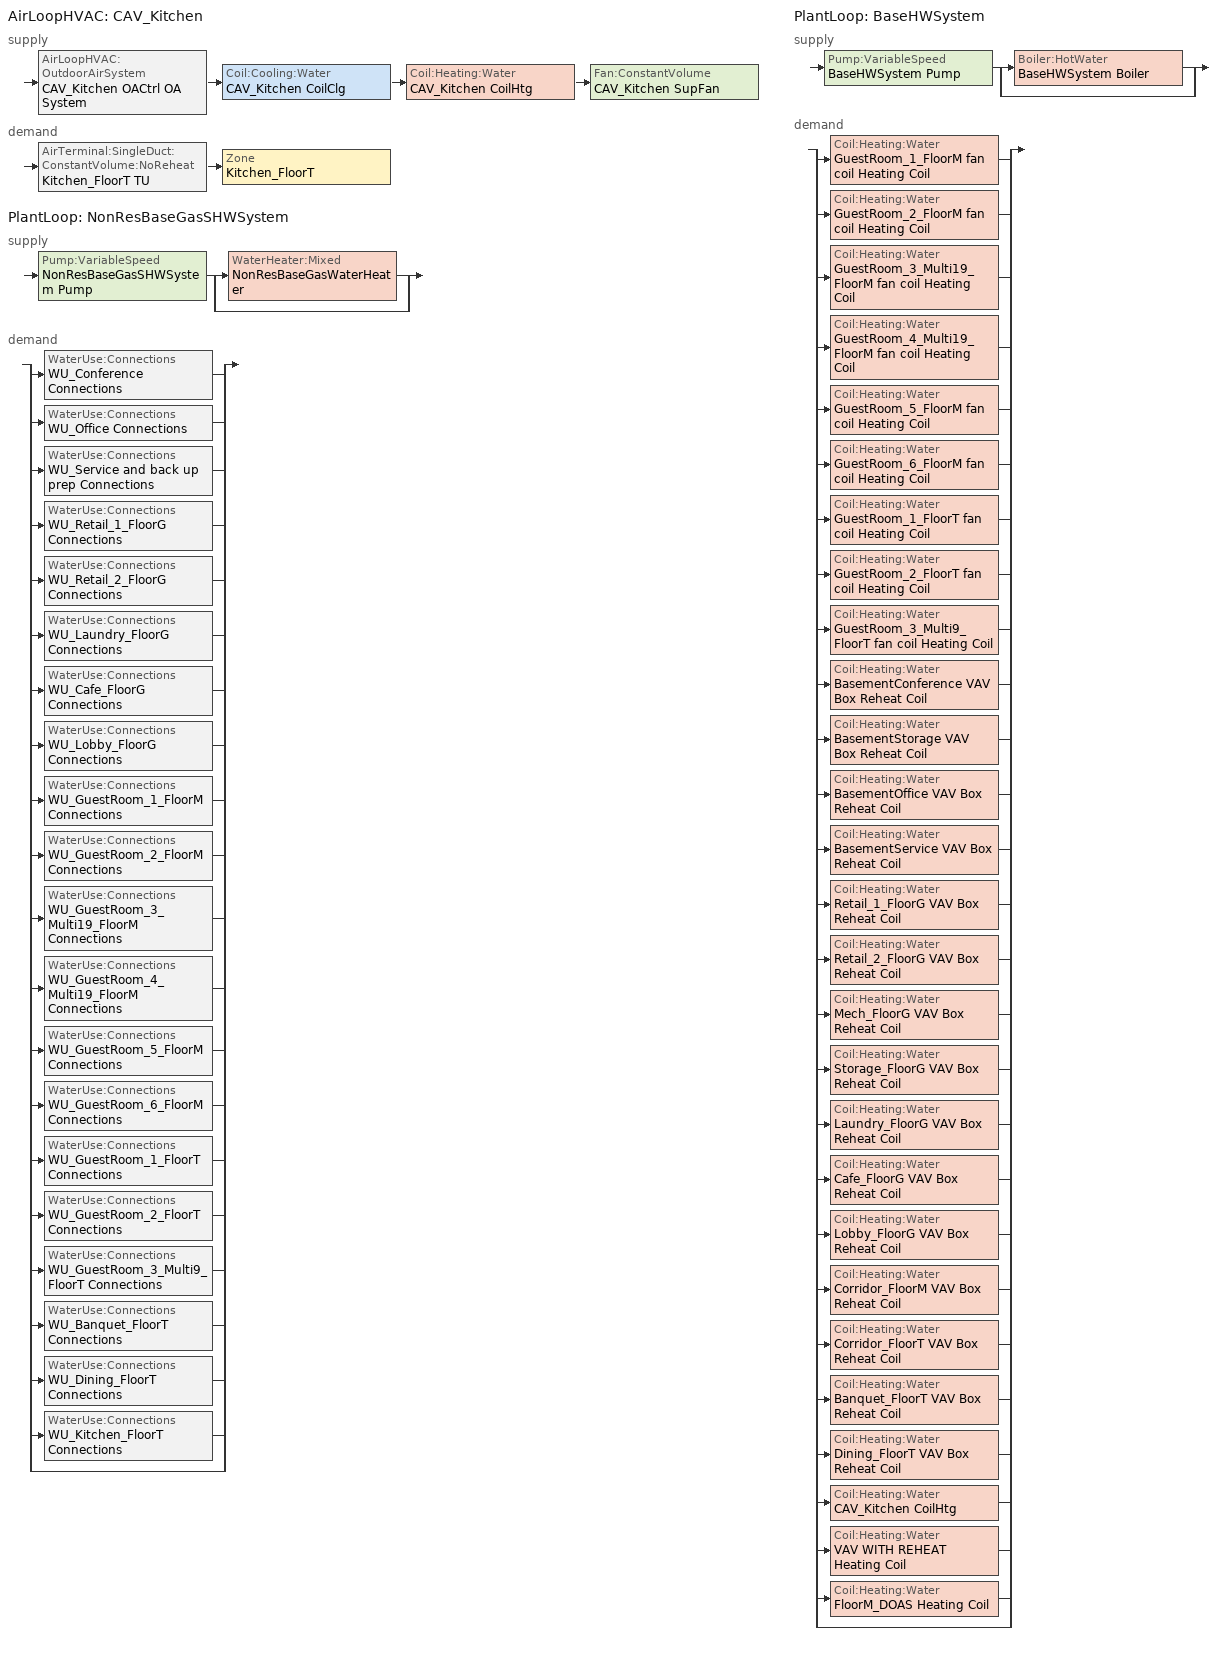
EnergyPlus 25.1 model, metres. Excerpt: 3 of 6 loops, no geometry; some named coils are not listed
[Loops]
AirLoopHVAC 'CAV_Kitchen'
 supply: AirLoopHVAC:OutdoorAirSystem 'CAV_Kitchen OACtrl OA System' > Coil:Cooling:Water 'CAV_Kitchen CoilClg' > Coil:Heating:Water 'CAV_Kitchen CoilHtg' > Fan:ConstantVolume 'CAV_Kitchen SupFan'
 demand: AirTerminal:SingleDuct:ConstantVolume:NoReheat 'Kitchen_FloorT TU' > Zone 'Kitchen_FloorT'
PlantLoop 'NonResBaseGasSHWSystem'
 supply: Pump:VariableSpeed 'NonResBaseGasSHWSystem Pump' > split
  | WaterHeater:Mixed 'NonResBaseGasWaterHeater'
  | bypass
 demand: split
  | WaterUse:Connections 'WU_Conference Connections'
  | WaterUse:Connections 'WU_Office Connections'
  | WaterUse:Connections 'WU_Service and back up prep Connections'
  | WaterUse:Connections 'WU_Retail_1_FloorG Connections'
  | WaterUse:Connections 'WU_Retail_2_FloorG Connections'
  | WaterUse:Connections 'WU_Laundry_FloorG Connections'
  | WaterUse:Connections 'WU_Cafe_FloorG Connections'
  | WaterUse:Connections 'WU_Lobby_FloorG Connections'
  | WaterUse:Connections 'WU_GuestRoom_1_FloorM Connections'
  | WaterUse:Connections 'WU_GuestRoom_2_FloorM Connections'
  | WaterUse:Connections 'WU_GuestRoom_3_Multi19_FloorM Connections'
  | WaterUse:Connections 'WU_GuestRoom_4_Multi19_FloorM Connections'
  | WaterUse:Connections 'WU_GuestRoom_5_FloorM Connections'
  | WaterUse:Connections 'WU_GuestRoom_6_FloorM Connections'
  | WaterUse:Connections 'WU_GuestRoom_1_FloorT Connections'
  | WaterUse:Connections 'WU_GuestRoom_2_FloorT Connections'
  | WaterUse:Connections 'WU_GuestRoom_3_Multi9_FloorT Connections'
  | WaterUse:Connections 'WU_Banquet_FloorT Connections'
  | WaterUse:Connections 'WU_Dining_FloorT Connections'
  | WaterUse:Connections 'WU_Kitchen_FloorT Connections'
  | bypass
PlantLoop 'BaseHWSystem'
 supply: Pump:VariableSpeed 'BaseHWSystem Pump' > split
  | Boiler:HotWater 'BaseHWSystem Boiler'
  | bypass
 demand: split
  | Coil:Heating:Water 'GuestRoom_1_FloorM fan coil Heating Coil'
  | Coil:Heating:Water 'GuestRoom_2_FloorM fan coil Heating Coil'
  | Coil:Heating:Water 'GuestRoom_3_Multi19_FloorM fan coil Heating Coil'
  | Coil:Heating:Water 'GuestRoom_4_Multi19_FloorM fan coil Heating Coil'
  | Coil:Heating:Water 'GuestRoom_5_FloorM fan coil Heating Coil'
  | Coil:Heating:Water 'GuestRoom_6_FloorM fan coil Heating Coil'
  | Coil:Heating:Water 'GuestRoom_1_FloorT fan coil Heating Coil'
  | Coil:Heating:Water 'GuestRoom_2_FloorT fan coil Heating Coil'
  | Coil:Heating:Water 'GuestRoom_3_Multi9_FloorT fan coil Heating Coil'
  | Coil:Heating:Water 'BasementConference VAV Box Reheat Coil'
  | Coil:Heating:Water 'BasementStorage VAV Box Reheat Coil'
  | Coil:Heating:Water 'BasementOffice VAV Box Reheat Coil'
  | Coil:Heating:Water 'BasementService VAV Box Reheat Coil'
  | Coil:Heating:Water 'Retail_1_FloorG VAV Box Reheat Coil'
  | Coil:Heating:Water 'Retail_2_FloorG VAV Box Reheat Coil'
  | Coil:Heating:Water 'Mech_FloorG VAV Box Reheat Coil'
  | Coil:Heating:Water 'Storage_FloorG VAV Box Reheat Coil'
  | Coil:Heating:Water 'Laundry_FloorG VAV Box Reheat Coil'
  | Coil:Heating:Water 'Cafe_FloorG VAV Box Reheat Coil'
  | Coil:Heating:Water 'Lobby_FloorG VAV Box Reheat Coil'
  | Coil:Heating:Water 'Corridor_FloorM VAV Box Reheat Coil'
  | Coil:Heating:Water 'Corridor_FloorT VAV Box Reheat Coil'
  | Coil:Heating:Water 'Banquet_FloorT VAV Box Reheat Coil'
  | Coil:Heating:Water 'Dining_FloorT VAV Box Reheat Coil'
  | Coil:Heating:Water 'CAV_Kitchen CoilHtg'
  | Coil:Heating:Water 'VAV WITH REHEAT Heating Coil'
  | Coil:Heating:Water 'FloorM_DOAS Heating Coil'
  | bypass
[SizingPeriod:DesignDay] Day of Month=21; Dry-Bulb Temperature Range Modifier Type=DefaultMultipliers; Humidity Condition Type=WetBulb; Barometric Pressure {Pa}=101284; Wind Speed {m/s}=2; Rain Indicator=No; Snow Indicator=No; Daylight Saving Time Indicator=No
Name | Month | Day Type | Maximum Dry-Bulb Temperature {C} | Daily Dry-Bulb Temperature Range {deltaC} | Wetbulb or DewPoint at Maximum Dry-Bulb {C} | Wind Direction {deg} | Solar Model Indicator | ASHRAE Clear Sky Optical Depth for Beam Irradiance (taub) | ASHRAE Clear Sky Optical Depth for Diffuse Irradiance (taud) | Sky Clearness
SAN DIEGO INTL  October .4% Condns DB=>MCWB | 10 | SummerDesignDay | 31.6 | 6.4 | 16.8 | 300 | ASHRAETau | 0.372 | 2.432
SAN DIEGO INTL  September .4% Condns DB=>MCWB | 9 | SummerDesignDay | 31.6 | 5.3 | 20.6 | 300 | ASHRAETau | 0.365 | 2.479
SAN DIEGO INTL Ann Htg 99.6% Condns DB | 12 | WinterDesignDay | 7.4 | 0 | 7.4 | 340 | ASHRAEClearSky |  |  | 0
[DesignSpecification:OutdoorAir]
DSOA_Kitchen_FloorT: Outdoor Air Method=Maximum; Outdoor Air Flow per Person {m3/s-person}=0.00707921; Outdoor Air Flow per Zone Floor Area {m3/s-m2}=0.000762; Outdoor Air Flow per Zone {m3/s}=1.18931; Outdoor Air Flow Air Changes per Hour {1/hr}=0; Outdoor Air Schedule=HotelLargeKitchenHVACAvail
[Sizing:Plant] Loop Type=Heating; Sizing Option=NonCoincident; Zone Timesteps in Averaging Window=1
Name | Design Loop Exit Temperature {C} | Loop Design Temperature Difference {deltaC} | Coincident Sizing Factor Mode
NonResBaseGasSHWSystem | 57.2222 | 44.4444
BaseHWSystem | 71.1111 | 22.2222 | None
[ZoneControl:Thermostat]
ZC_Kitchen_FloorT: Zone or ZoneList=Kitchen_FloorT; Control Type Schedule=Kitchen_FloorT Zn Thermostat Schedule; Control 1=TSDSP_Kitchen_FloorT; Temperature Difference Between Cutout And Setpoint {deltaC}=0
[ThermostatSetpoint:DualSetpoint]
TSDSP_Kitchen_FloorT: Heating Setpoint Temperature Schedule=HotelLargeKitchenHtgSetpt; Cooling Setpoint Temperature Schedule=HotelLargeKitchenClgSetpt
[Pump:VariableSpeed] Fraction of Motor Inefficiencies to Fluid Stream=0; Coefficient 1 of the Part Load Performance Curve=0
Name | Design Maximum Flow Rate {m3/s} | Design Pump Head {Pa} | Design Power Consumption {W} | Motor Efficiency | Coefficient 2 of the Part Load Performance Curve | Coefficient 3 of the Part Load Performance Curve | Coefficient 4 of the Part Load Performance Curve | Design Minimum Flow Rate {m3/s} | Pump Control Type | Design Power Sizing Method | Design Electric Power per Unit Flow Rate {W/(m3/s)} | Design Shaft Power per Unit Flow Rate per Unit Head {W/((m3/s)-Pa)} | Design Minimum Flow Rate Fraction
NonResBaseGasSHWSystem Pump | Autosize | 179352 | Autosize | 0.9 | 1 | 0 | 0 | 0 | Continuous | PowerPerFlowPerPressure | 348701.1 | 1.28205 | 0
BaseHWSystem Pump | AUTOSIZE | 180705.7 | AUTOSIZE | 0.909 | 3.2485 | -4.7443 | 2.5295 | Autosize | Intermittent |  |  | 1.4999
[WaterHeater:Mixed]
NonResBaseGasWaterHeater: Tank Volume {m3}=1.9192; Setpoint Temperature Schedule=SHWSystemSetpointTemp130; Deadband Temperature Difference {deltaC}=2; Maximum Temperature Limit {C}=82; Heater Control Type=Cycle; Heater Maximum Capacity {W}=138408; Heater Minimum Capacity {W}=0; Heater Ignition Minimum Flow Rate {m3/s}=0; Heater Ignition Delay {s}=0; Heater Fuel Type=NaturalGas; Heater Thermal Efficiency=0.8; Off Cycle Parasitic Fuel Consumption Rate {W}=0; Off Cycle Parasitic Heat Fraction to Tank=0; On Cycle Parasitic Fuel Consumption Rate {W}=0; On Cycle Parasitic Heat Fraction to Tank=0; Ambient Temperature Indicator=Schedule; Ambient Temperature Schedule=WaterHeaterAmbientTemp; Off Cycle Loss Coefficient to Ambient Temperature {W/K}=24.9393; Off Cycle Loss Fraction to Zone=1; On Cycle Loss Coefficient to Ambient Temperature {W/K}=24.9393; On Cycle Loss Fraction to Zone=1; Use Side Effectiveness=1; Source Side Effectiveness=1; Use Side Design Flow Rate {m3/s}=autosize; Source Side Design Flow Rate {m3/s}=autosize; Indirect Water Heating Recovery Time {hr}=1.5; Source Side Flow Control Mode=IndirectHeatPrimarySetpoint
[PlantLoop] Fluid Type=Water; Maximum Loop Temperature {C}=100; Minimum Loop Flow Rate {m3/s}=0; Load Distribution Scheme=Optimal
Name | Plant Equipment Operation Scheme | Minimum Loop Temperature {C} | Maximum Loop Flow Rate {m3/s} | Plant Loop Volume {m3} | Plant Loop Demand Calculation Scheme | Common Pipe Simulation | Pressure Simulation Type | Loop Circulation Time {minutes}
NonResBaseGasSHWSystem | NonResBaseGasSHWSystem Operation Schemes | 0 | Autosize | Autocalculate | SingleSetpoint | None | None | 2
BaseHWSystem | BaseHWSystem Loop Operation Scheme List | 10 | AUTOSIZE | AUTOSIZE
[PlantEquipmentList]
NonResBaseGasSHWSystem Equipment List: NonResBaseGasWaterHeater
BaseHWSystem Equipment List: BaseHWSystem Boiler
[PlantEquipmentOperation:HeatingLoad] Load Range 1 Lower Limit {W}=0
Name | Load Range 1 Upper Limit {W} | Range 1 Equipment List
NonResBaseGasSHWSystem Heating Operation Scheme | 1000000000 | NonResBaseGasSHWSystem Equipment List
BaseHWSystem Operation Scheme | 1000000000000000 | BaseHWSystem Equipment List
[PlantEquipmentOperationSchemes] Control Scheme 1 Schedule=Always On Discrete
Name | Control Scheme 1
NonResBaseGasSHWSystem Operation Schemes | NonResBaseGasSHWSystem Heating Operation Scheme
BaseHWSystem Loop Operation Scheme List | BaseHWSystem Operation Scheme
[SetpointManager:Scheduled] Control Variable=Temperature
Name | Schedule | Setpoint Node or NodeList
NonResBaseGasSHWSystem SPM Scheduled | TargetSHWTemp130 | NonResBaseGasSHWSystem Supply Mixer Outlet Node
BaseHWSystem Loop Setpoint Manager | BaseHWSystemTemp | BaseHWSystem Supply Outlet Node
BaseHWSystem Boiler Setpoint Manager | BaseHWSystemTemp | BaseHWSystem Supply Equipment Outlet Node
[WaterUse:Equipment] Target Temperature Schedule=TargetSHWTemp130
Name | Peak Flow Rate {m3/s} | Flow Rate Fraction Schedule | Zone
WU_Conference | 7.04654e-05 | HotelLargeOfficeServiceHotWater | BasementConference
WU_Office | 4.03143e-06 | HotelLargeOfficeServiceHotWater | BasementOffice
WU_Service and back up prep | 1.16508e-05 | HotelLargeServiceAndBackUpPrepServiceHotWater | BasementService
WU_Retail_1_FloorG | 2.32289e-06 | HotelLargeRetailServiceHotWater | Retail_1_FloorG
WU_Retail_2_FloorG | 2.69e-06 | HotelLargeRetailServiceHotWater | Retail_2_FloorG
WU_Laundry_FloorG | 2.55266e-06 | HotelLargeAssemblyServiceHotWater | Laundry_FloorG
WU_Cafe_FloorG | 4.07718e-05 | HotelLargeRestaurantServiceHotWater | Cafe_FloorG
WU_Lobby_FloorG | 1.33257e-05 | HotelLargeResidentialCommonServiceHotWater | Lobby_FloorG
WU_GuestRoom_1_FloorM | 3.56136e-05 | HotelLargeResidentialLivingServiceHotWater | GuestRoom_1_FloorM
WU_GuestRoom_2_FloorM | 3.56136e-05 | HotelLargeResidentialLivingServiceHotWater | GuestRoom_2_FloorM
WU_GuestRoom_3_Multi19_FloorM | 0.000425209 | HotelLargeResidentialLivingServiceHotWater | GuestRoom_3_Multi19_FloorM
WU_GuestRoom_4_Multi19_FloorM | 0.000425383 | HotelLargeResidentialLivingServiceHotWater | GuestRoom_4_Multi19_FloorM
WU_GuestRoom_5_FloorM | 3.56136e-05 | HotelLargeResidentialLivingServiceHotWater | GuestRoom_5_FloorM
WU_GuestRoom_6_FloorM | 3.56136e-05 | HotelLargeResidentialLivingServiceHotWater | GuestRoom_6_FloorM
WU_GuestRoom_1_FloorT | 5.9356e-06 | HotelLargeResidentialLivingServiceHotWater | GuestRoom_1_FloorT
WU_GuestRoom_2_FloorT | 5.9356e-06 | HotelLargeResidentialLivingServiceHotWater | GuestRoom_2_FloorT
WU_GuestRoom_3_Multi9_FloorT | 3.35828e-05 | HotelLargeResidentialLivingServiceHotWater | GuestRoom_3_Multi9_FloorT
WU_Banquet_FloorT | 7.16e-05 | HotelLargeAssemblyServiceHotWater | Banquet_FloorT
WU_Dining_FloorT | 7.16e-05 | HotelLargeRestaurantServiceHotWater | Dining_FloorT
WU_Kitchen_FloorT | 2.02734e-06 | HotelLargeKitchenServiceHotWater | Kitchen_FloorT
[WaterUse:Connections] Drain Water Heat Exchanger Type=None; Drain Water Heat Exchanger Destination=Plant
Name | Water Use Equipment 1
WU_Conference Connections | WU_Conference
WU_Office Connections | WU_Office
WU_Service and back up prep Connections | WU_Service and back up prep
WU_Retail_1_FloorG Connections | WU_Retail_1_FloorG
WU_Retail_2_FloorG Connections | WU_Retail_2_FloorG
WU_Laundry_FloorG Connections | WU_Laundry_FloorG
WU_Cafe_FloorG Connections | WU_Cafe_FloorG
WU_Lobby_FloorG Connections | WU_Lobby_FloorG
WU_GuestRoom_1_FloorM Connections | WU_GuestRoom_1_FloorM
WU_GuestRoom_2_FloorM Connections | WU_GuestRoom_2_FloorM
WU_GuestRoom_3_Multi19_FloorM Connections | WU_GuestRoom_3_Multi19_FloorM
WU_GuestRoom_4_Multi19_FloorM Connections | WU_GuestRoom_4_Multi19_FloorM
WU_GuestRoom_5_FloorM Connections | WU_GuestRoom_5_FloorM
WU_GuestRoom_6_FloorM Connections | WU_GuestRoom_6_FloorM
WU_GuestRoom_1_FloorT Connections | WU_GuestRoom_1_FloorT
WU_GuestRoom_2_FloorT Connections | WU_GuestRoom_2_FloorT
WU_GuestRoom_3_Multi9_FloorT Connections | WU_GuestRoom_3_Multi9_FloorT
WU_Banquet_FloorT Connections | WU_Banquet_FloorT
WU_Dining_FloorT Connections | WU_Dining_FloorT
WU_Kitchen_FloorT Connections | WU_Kitchen_FloorT
[DesignSpecification:ZoneAirDistribution]
VAV_Zone_AirDistribution: Zone Air Distribution Effectiveness in Cooling Mode=1; Zone Air Distribution Effectiveness in Heating Mode=1; Minimum Zone Ventilation Efficiency=0.6
[Sizing:Zone]
Kitchen_FloorT: Zone Cooling Design Supply Air Temperature Input Method=TemperatureDifference; Zone Cooling Design Supply Air Temperature {C}=12.7778; Zone Cooling Design Supply Air Temperature Difference {deltaC}=11.1111; Zone Heating Design Supply Air Temperature Input Method=TemperatureDifference; Zone Heating Design Supply Air Temperature {C}=35; Zone Heating Design Supply Air Temperature Difference {deltaC}=13.8889; Zone Cooling Design Supply Air Humidity Ratio {kgWater/kgDryAir}=0.0085; Zone Heating Design Supply Air Humidity Ratio {kgWater/kgDryAir}=0.008; Design Specification Outdoor Air Object=DSOA_Kitchen_FloorT; Cooling Design Air Flow Method=DesignDay; Cooling Design Air Flow Rate {m3/s}=0; Cooling Minimum Air Flow {m3/s}=0.141584; Cooling Minimum Air Flow Fraction=0; Heating Design Air Flow Method=DesignDay; Heating Design Air Flow Rate {m3/s}=0; Heating Maximum Air Flow Fraction=0.5; Design Specification Zone Air Distribution Object=VAV_Zone_AirDistribution; Zone Load Sizing Method=Sensible Load Only No Latent Load; Zone Cooling Design Supply Air Humidity Ratio Difference {kgWater/kgDryAir}=0.005; Zone Humidification Design Supply Air Humidity Ratio Difference {kgWater/kgDryAir}=0.005
[Sizing:System]
CAV_Kitchen: Type of Load to Size On=Sensible; Design Outdoor Air Flow Rate {m3/s}=Autosize; Central Heating Maximum System Air Flow Ratio=1; Preheat Design Temperature {C}=7; Preheat Design Humidity Ratio {kgWater/kgDryAir}=0; Precool Design Temperature {C}=12.8; Precool Design Humidity Ratio {kgWater/kgDryAir}=0; Central Cooling Design Supply Air Temperature {C}=12.7778; Central Heating Design Supply Air Temperature {C}=35; Type of Zone Sum to Use=NonCoincident; 100% Outdoor Air in Cooling=Yes; 100% Outdoor Air in Heating=Yes; Central Cooling Design Supply Air Humidity Ratio {kgWater/kgDryAir}=0.0085; Central Heating Design Supply Air Humidity Ratio {kgWater/kgDryAir}=0.008; Cooling Supply Air Flow Rate Method=DesignDay; Cooling Supply Air Flow Rate {m3/s}=0; Cooling Supply Air Flow Rate Per Floor Area {m3/s-m2}=0.00996765; Cooling Fraction of Autosized Cooling Supply Air Flow Rate=1; Cooling Supply Air Flow Rate Per Unit Cooling Capacity {m3/s-W}=3.94755e-05; Heating Supply Air Flow Rate Method=DesignDay; Heating Supply Air Flow Rate {m3/s}=0; Heating Supply Air Flow Rate Per Floor Area {m3/s-m2}=0.00996765; Heating Fraction of Autosized Heating Supply Air Flow Rate=1; Heating Fraction of Autosized Cooling Supply Air Flow Rate=1; Heating Supply Air Flow Rate Per Unit Heating Capacity {m3/s-W}=3.15882e-05; System Outdoor Air Method=ZoneSum; Zone Maximum Outdoor Air Fraction=1; Cooling Design Capacity Method=CoolingDesignCapacity; Cooling Design Capacity {W}=Autosize; Cooling Design Capacity Per Floor Area {W/m2}=234.7; Fraction of Autosized Cooling Design Capacity=1; Heating Design Capacity Method=HeatingDesignCapacity; Heating Design Capacity {W}=Autosize; Heating Design Capacity Per Floor Area {W/m2}=157; Fraction of Autosized Heating Design Capacity=1; Central Cooling Capacity Control Method=OnOff
[ZoneHVAC:FourPipeFanCoil] Availability Schedule=Always On Discrete; Capacity Control Method=CyclingFan; Maximum Supply Air Flow Rate {m3/s}=AUTOSIZE; Maximum Outdoor Air Flow Rate {m3/s}=autosize; Maximum Cold Water Flow Rate {m3/s}=AUTOSIZE; Minimum Cold Water Flow Rate {m3/s}=0; Cooling Convergence Tolerance=0.001; Maximum Hot Water Flow Rate {m3/s}=AUTOSIZE; Minimum Hot Water Flow Rate {m3/s}=0; Heating Convergence Tolerance=0.001
Name | Supply Air Fan | Cooling Coil | Heating Coil
GuestRoom_1_FloorM fan coil | GuestRoom_1_FloorM fan coil fan Coilfan_Fan | GuestRoom_1_FloorM fan coil Cooling Coil | GuestRoom_1_FloorM fan coil Heating Coil
GuestRoom_2_FloorM fan coil | GuestRoom_2_FloorM fan coil fan Coilfan_Fan | GuestRoom_2_FloorM fan coil Cooling Coil | GuestRoom_2_FloorM fan coil Heating Coil
GuestRoom_3_Multi19_FloorM fan coil | GuestRoom_3_Multi19_FloorM fan coil fan Coilfan_Fan | GuestRoom_3_Multi19_FloorM fan coil Cooling Coil | GuestRoom_3_Multi19_FloorM fan coil Heating Coil
GuestRoom_4_Multi19_FloorM fan coil | GuestRoom_4_Multi19_FloorM fan coil fan Coilfan_Fan | GuestRoom_4_Multi19_FloorM fan coil Cooling Coil | GuestRoom_4_Multi19_FloorM fan coil Heating Coil
GuestRoom_5_FloorM fan coil | GuestRoom_5_FloorM fan coil fan Coilfan_Fan | GuestRoom_5_FloorM fan coil Cooling Coil | GuestRoom_5_FloorM fan coil Heating Coil
GuestRoom_6_FloorM fan coil | GuestRoom_6_FloorM fan coil fan Coilfan_Fan | GuestRoom_6_FloorM fan coil Cooling Coil | GuestRoom_6_FloorM fan coil Heating Coil
GuestRoom_1_FloorT fan coil | GuestRoom_1_FloorT fan coil fan Coilfan_Fan | GuestRoom_1_FloorT fan coil Cooling Coil | GuestRoom_1_FloorT fan coil Heating Coil
GuestRoom_2_FoorT fan coil | GuestRoom_2_FloorT fan coil fan Coilfan_Fan | GuestRoom_2_FloorT fan coil Cooling Coil | GuestRoom_2_FloorT fan coil Heating Coil
GuestRoom_3_Multi9_FloorT fan coil | GuestRoom_3_Multi9_FloorT fan coil fan Coilfan_Fan | GuestRoom_3_Multi9_FloorT fan coil Cooling Coil | GuestRoom_3_Multi9_FloorT fan coil Heating Coil
[AirTerminal:SingleDuct:ConstantVolume:NoReheat]
Kitchen_FloorT TU: Availability Schedule=Always On Discrete; Maximum Air Flow Rate {m3/s}=autosize; Design Specification Outdoor Air Object=DSOA_Kitchen_FloorT
[Zone equipment]
Kitchen_FloorT: Kitchen_FloorT Thermal Zone PropExhFan, Kitchen_FloorT TU
[Fan:ConstantVolume]
CAV_Kitchen SupFan: Availability Schedule=HotelLargeKitchenHVACAvail; Fan Total Efficiency=0.59; Pressure Rise {Pa}=1079.48; Maximum Flow Rate {m3/s}=autosize; Motor Efficiency=0.9; Motor In Airstream Fraction=1
[Fan:ZoneExhaust]
Kitchen_FloorT Thermal Zone PropExhFan: Availability Schedule=HotelLargeKitchenHVACAvail; Fan Total Efficiency=0.4325; Pressure Rise {Pa}=595.958; Maximum Flow Rate {m3/s}=1.18931; Flow Fraction Schedule=HotelLargeKitchenExhaustHoodEqualOrLessThan5000cfm; System Availability Manager Coupling Mode=Coupled; Balanced Exhaust Fraction Schedule=Always On Discrete
[Coil:Cooling:Water]
CAV_Kitchen CoilClg: Availability Schedule=Always On Discrete; Design Water Flow Rate {m3/s}=autosize; Design Air Flow Rate {m3/s}=autosize; Design Inlet Water Temperature {C}=6.66667; Design Inlet Air Temperature {C}=Autosize; Design Outlet Air Temperature {C}=Autosize; Design Inlet Air Humidity Ratio {kgWater/kgDryAir}=Autosize; Design Outlet Air Humidity Ratio {kgWater/kgDryAir}=Autosize; Type of Analysis=DetailedAnalysis; Heat Exchanger Configuration=CrossFlow
[Coil:Heating:Water] Availability Schedule=Always On Discrete; Performance Input Method=UFactorTimesAreaAndDesignWaterFlowRate; Rated Inlet Air Temperature {C}=16.6; Rated Outlet Air Temperature {C}=32.2
Name | U-Factor Times Area Value {W/K} | Maximum Water Flow Rate {m3/s} | Rated Capacity {W} | Rated Inlet Water Temperature {C} | Rated Outlet Water Temperature {C} | Rated Ratio for Air and Water Convection
Retail_1_FloorG VAV Box Reheat Coil; Retail_2_FloorG VAV Box Reheat Coil; Mech_FloorG VAV Box Reheat Coil; Storage_FloorG VAV Box Reheat Coil; Laundry_FloorG VAV Box Reheat Coil; Lobby_FloorG VAV Box Reheat Coil; Corridor_FloorM VAV Box Reheat Coil; Corridor_FloorT VAV Box Reheat Coil; Banquet_FloorT VAV Box Reheat Coil; GuestRoom_1_FloorM fan coil Heating Coil; GuestRoom_2_FloorM fan coil Heating Coil; GuestRoom_4_Multi19_FloorM fan coil Heating Coil; GuestRoom_5_FloorM fan coil Heating Coil; GuestRoom_6_FloorM fan coil Heating Coil; GuestRoom_1_FloorT fan coil Heating Coil; GuestRoom_2_FloorT fan coil Heating Coil; GuestRoom_3_Multi9_FloorT fan coil Heating Coil; BasementConference VAV Box Reheat Coil; BasementOffice VAV Box Reheat Coil | AUTOSIZE | AUTOSIZE | AUTOSIZE | 71.1111 | 48.8889
Cafe_FloorG VAV Box Reheat Coil; Dining_FloorT VAV Box Reheat Coil | 26376.4 | 0.000189271 | 14653.6 | 71.1111 | 48.8889
GuestRoom_3_Multi19_FloorM fan coil Heating Coil | autosize | AUTOSIZE | AUTOSIZE | 71.1111 | 48.8889
BasementStorage VAV Box Reheat Coil; BasementService VAV Box Reheat Coil | AUTOSIZE | AUTOSIZE | AUTOSIZE | 71.1111 | 48.8889 | 0.5
CAV_Kitchen CoilHtg | AUTOSIZE | AUTOSIZE | AUTOSIZE | 82.22 | 54.44
[Controller:WaterCoil] Control Variable=Temperature; Actuator Variable=Flow; Controller Convergence Tolerance {deltaC}=0.0001; Maximum Actuated Flow {m3/s}=autosize; Minimum Actuated Flow {m3/s}=0
Name | Action
Controller Water Coil 16 | Reverse
Controller Water Coil 15 | Normal
[Controller:OutdoorAir]
CAV_Kitchen OACtrl: Minimum Outdoor Air Flow Rate {m3/s}=0; Maximum Outdoor Air Flow Rate {m3/s}=Autosize; Economizer Control Type=FixedDryBulb; Economizer Control Action Type=ModulateFlow; Economizer Maximum Limit Dry-Bulb Temperature {C}=23.8889; Economizer Maximum Limit Enthalpy {J/kg}=116300; Economizer Minimum Limit Dry-Bulb Temperature {C}=7.22222; Lockout Type=NoLockout; Minimum Limit Type=FixedMinimum; Minimum Outdoor Air Schedule=HotelLargeKitchenExhaustHoodEqualOrLessThan5000cfm; Maximum Fraction of Outdoor Air Schedule=HotelLargeKitchenExhaustHoodEqualOrLessThan5000cfm; Mechanical Ventilation Controller=CAV_Kitchen OACtrl Mech Vent Controller; High Humidity Control=No; Control High Indoor Humidity Based on Outdoor Humidity Ratio=Yes; Heat Recovery Bypass Control Type=BypassWhenWithinEconomizerLimits; Economizer Operation Staging=InterlockedWithMechanicalCooling
[Controller:MechanicalVentilation]
CAV_Kitchen OACtrl Mech Vent Controller: Availability Schedule=HotelLargeKitchenHVACAvail; Demand Controlled Ventilation=No; System Outdoor Air Method=ZoneSum; Zone or ZoneList 1=Kitchen_FloorT; Design Specification Outdoor Air Object Name 1=DSOA_Kitchen_FloorT
[AirLoopHVAC]
CAV_Kitchen: Design Supply Air Flow Rate {m3/s}=autosize; Design Return Air Flow Fraction of Supply Air Flow=1
[Boiler:HotWater]
BaseHWSystem Boiler: Fuel Type=NaturalGas; Nominal Capacity {W}=Autosize; Nominal Thermal Efficiency=0.85; Efficiency Curve Temperature Evaluation Variable=EnteringBoiler; Normalized Boiler Efficiency Curve=BaseHWSystem Boiler Efficiency Curve; Design Water Flow Rate {m3/s}=autosize; Minimum Part Load Ratio=0; Maximum Part Load Ratio=1.2; Optimum Part Load Ratio=1; Water Outlet Upper Temperature Limit {C}=95; Boiler Flow Mode=LeavingSetpointModulated; On Cycle Parasitic Electric Load {W}=0; Sizing Factor=1.3
[AvailabilityManager:NightCycle]
Kitchen CAV Availability Manager Night Cycle: Applicability Schedule=Always On Discrete; Fan Schedule=HotelLargeKitchenHVACAvail; Control Type=CycleOnControlZone; Thermostat Tolerance {deltaC}=1; Cycling Run Time Control Type=ThermostatWithMinimumRunTime; Cycling Run Time {s}=900; Control Zone or Zone List=Kitchen_FloorT
[SetpointManager:SingleZone:Reheat]
Setpoint Manager Single Zone Reheat: Control Variable=Temperature; Minimum Supply Air Temperature {C}=12.7778; Maximum Supply Air Temperature {C}=35; Control Zone=Kitchen_FloorT; Setpoint Node or NodeList=CAV_Kitchen CoilHtg Air Outlet Node
[SetpointManager:MixedAir] Control Variable=Temperature
Name | Setpoint Node or NodeList
CAV_Kitchen OACtrl OA System Mixed Air Node OS Default SPM | CAV_Kitchen OACtrl OA System Mixed Air Node
CAV_Kitchen CoilClg Air Outlet Node OS Default SPM | CAV_Kitchen CoilClg Air Outlet Node
[Refrigeration:Case] Availability Schedule=Always On Discrete; Zone=Kitchen_FloorT; Rated Ambient Temperature {C}=23.88; Rated Ambient Relative Humidity {percent}=55; Latent Case Credit Curve Type=CaseTemperatureMethod; Case Lighting Schedule=HotelLargeKitchenLights; Fraction of Lighting Energy to Case=1; Case Anti-Sweat Heater Power per Unit Length {W/m}=0; Minimum Anti-Sweat Heater Power per Unit Length {W/m}=0; Anti-Sweat Heater Control Type=None; Humidity at Zero Anti-Sweat Heater Energy {percent}=0; Case Height {m}=0; Defrost Energy Correction Curve Type=None
Name | Rated Total Cooling Capacity per Unit Length {W/m} | Rated Latent Heat Ratio | Rated Runtime Fraction | Case Length {m} | Case Operating Temperature {C} | Latent Case Credit Curve | Standard Case Fan Power per Unit Length {W/m} | Operating Case Fan Power per Unit Length {W/m} | Standard Case Lighting Power per Unit Length {W/m} | Fraction of Anti-Sweat Heater Energy to Case | Case Defrost Power per Unit Length {W/m} | Case Defrost Type | Case Defrost Schedule | Case Defrost Drip-Down Schedule | Under Case HVAC Return Air Fraction | Refrigerated Case Restocking Schedule | Case Credit Fraction Schedule
Kitchen_FloorT_Case:1_WALKINFREEZER | 367 | 0.1 | 0.4 | 7.32 | -23 | Kitchen_FloorT_Case:1_WALKINFREEZERSingleShelfHorizontal_LatentEnergyMult | 9.71429 | 9.71429 | 16.4 | 0 | 273 | ELECTRIC | Kitchen_FloorT_Case:1_WALKINFREEZER_CaseDefrost2aDaySched | Kitchen_FloorT_Case:1_WALKINFREEZER_CaseDripDown2aDaySched | 0 | Kitchen_FloorT_Case:1_WALKINFREEZER_WalkInStockingSched | Kitchen_FloorT_Case:1_WALKINFREEZER_CaseCreditReduxSched
Kitchen_FloorT_Case:2_SELFCONTAINEDDISPLAYCASE | 734 | 0.08 | 0.85 | 3.66 | 2 | Kitchen_FloorT_Case:2_SELFCONTAINEDDISPLAYCASEMultiShelfVertical_LatentEnergyMult | 15.7143 | 15.7143 | 33 | 0.2 | 0 | NONE |  |  | 0.05 | Kitchen_FloorT_Case:2_SELFCONTAINEDDISPLAYCASE_CaseStockingSched
[Refrigeration:CompressorRack] Heat Rejection Location=ZONE; Design Condenser Fan Power {W}=350; Condenser Type=AirCooled
Name | Design Compressor Rack COP {W/W} | Compressor Rack COP Function of Temperature Curve | Condenser Fan Power Function of Temperature Curve | Refrigeration Case Name or WalkIn Name or CaseAndWalkInList
RACK1 | 2.32 | RACK1_RackCOPfTCurve | RACK1_RackCondFanCurve2 | Kitchen_FloorT_Case:1_WALKINFREEZER
RACK2 | 6.98 | RACK2_RackCOPfTCurve |  | Kitchen_FloorT_Case:2_SELFCONTAINEDDISPLAYCASE
[Schedule:Day:Hourly]
WaterHeaterAmbientTempDaily: 20, 20, 20, 20, 20, 20, 20, 20, 20, 20, 20, 20, 20, 20, 20, 20, 20, 20, 20, 20, 20, 20, 20, 20
BaseHWSystemTempDaily: 71.1, 71.1, 71.1, 71.1, 71.1, 71.1, 71.1, 71.1, 71.1, 71.1, 71.1, 71.1, 71.1, 71.1, 71.1, 71.1, 71.1, 71.1, 71.1, 71.1, 71.1, 71.1, 71.1, 71.1
SHWSystemSetpointTemp130Daily; TargetSHWTemp130Daily: 54.4, 54.4, 54.4, 54.4, 54.4, 54.4, 54.4, 54.4, 54.4, 54.4, 54.4, 54.4, 54.4, 54.4, 54.4, 54.4, 54.4, 54.4, 54.4, 54.4, 54.4, 54.4, 54.4, 54.4
HotelLargeServiceAndBackUpPrepServiceHotWaterWD: 1, 1, 1, 1, 1, 0.75, 0.75, 0.75, 0.4, 0.4, 0.4, 0.4, 0.4, 0.4, 0.4, 0.4, 0.4, 0.75, 0.75, 0.75, 0.75, 1, 1, 1
HotelLargeServiceAndBackUpPrepServiceHotWaterSat; HotelLargeServiceAndBackUpPrepServiceHotWaterSun: 0.9, 0.9, 0.9, 0.9, 0.9, 0.65, 0.65, 0.65, 0.3, 0.3, 0.3, 0.3, 0.3, 0.3, 0.3, 0.3, 0.3, 0.7, 0.7, 0.7, 0.7, 0.9, 0.9, 0.9
HotelLargeAssemblyServiceHotWaterWD: 0, 0, 0, 0, 0, 0, 0, 0, 0, 0.05, 0.05, 0.35, 0.05, 0.05, 0.05, 0.05, 0.05, 0, 0, 0, 0, 0, 0, 0
HotelLargeAssemblyServiceHotWaterSat: 0, 0, 0, 0, 0, 0, 0, 0, 0, 0.05, 0.05, 0.2, 0, 0, 0, 0, 0, 0, 0, 0.65, 0.3, 0, 0, 0
HotelLargeAssemblyServiceHotWaterSun: 0, 0, 0, 0, 0, 0, 0, 0, 0, 0.05, 0.05, 0.1, 0, 0, 0, 0, 0, 0, 0, 0.65, 0.3, 0, 0, 0
HotelLargeResidentialCommonServiceHotWaterWD; HotelLargeResidentialCommonServiceHotWaterSat; HotelLargeResidentialCommonServiceHotWaterSun: 0, 0, 0, 0.05, 0.05, 0.05, 0.8, 0.7, 0.5, 0.4, 0.25, 0.25, 0.25, 0.25, 0.5, 0.6, 0.7, 0.7, 0.4, 0.25, 0.2, 0.2, 0.05, 0.05
HotelLargeResidentialLivingServiceHotWaterWD; HotelLargeOfficeServiceHotWaterWD: 0.131, 0.075, 0.084, 0.103, 0.187, 0.411, 0.832, 1, 0.832, 0.617, 0.486, 0.355, 0.336, 0.308, 0.299, 0.243, 0.393, 0.449, 0.486, 0.439, 0.393, 0.364, 0.336, 0.206
HotelLargeResidentialLivingServiceHotWaterSat; HotelLargeResidentialLivingServiceHotWaterSun; HotelLargeOfficeServiceHotWaterSat; HotelLargeOfficeServiceHotWaterSun: 0.217, 0.12, 0.108, 0.096, 0.181, 0.277, 0.313, 0.566, 0.928, 1, 0.892, 0.735, 0.614, 0.518, 0.47, 0.47, 0.627, 0.699, 0.675, 0.627, 0.566, 0.53, 0.482, 0.337
HotelLargeRetailServiceHotWaterWD: 0.04, 0.05, 0.05, 0.04, 0.04, 0.04, 0.04, 0.15, 0.23, 0.32, 0.41, 0.57, 0.62, 0.61, 0.5, 0.45, 0.46, 0.47, 0.42, 0.34, 0.33, 0.23, 0.13, 0.08
HotelLargeRetailServiceHotWaterSat: 0.11, 0.1, 0.08, 0.06, 0.06, 0.06, 0.07, 0.2, 0.24, 0.27, 0.42, 0.54, 0.59, 0.6, 0.49, 0.48, 0.47, 0.46, 0.44, 0.36, 0.29, 0.22, 0.16, 0.13
HotelLargeRetailServiceHotWaterSun: 0.07, 0.07, 0.07, 0.06, 0.06, 0.06, 0.07, 0.1, 0.12, 0.14, 0.29, 0.31, 0.36, 0.36, 0.34, 0.35, 0.37, 0.34, 0.25, 0.27, 0.21, 0.16, 0.1, 0.06
HotelLargeRestaurantServiceHotWaterWD; HotelLargeKitchenServiceHotWaterWD: 0.2, 0, 0, 0, 0, 0.6, 0.6, 0.6, 0.55, 0.45, 0.4, 0.45, 0.4, 0.35, 0.3, 0.3, 0.3, 0.4, 0.55, 0.6, 0.5, 0.55, 0.45, 0.25
HotelLargeRestaurantServiceHotWaterSat; HotelLargeKitchenServiceHotWaterSat: 0.2, 0, 0, 0, 0, 0, 0.5, 0.5, 0.5, 0.5, 0.45, 0.5, 0.5, 0.45, 0.4, 0.4, 0.35, 0.4, 0.55, 0.55, 0.5, 0.55, 0.4, 0.3
HotelLargeRestaurantServiceHotWaterSun; HotelLargeKitchenServiceHotWaterSun: 0.25, 0, 0, 0, 0, 0, 0.5, 0.5, 0.5, 0.5, 0.5, 0.5, 0.4, 0.4, 0.3, 0.3, 0.3, 0.4, 0.5, 0.5, 0.4, 0.5, 0.4, 0.2
HotelLargeKitchenLightsWD; HotelLargeKitchenLightsSat: 0.15, 0.15, 0.15, 0.15, 0.15, 0.2, 0.3, 0.67, 0.73, 0.75, 0.85, 0.85, 0.85, 0.83, 0.72, 0.65, 0.67, 0.75, 0.85, 0.85, 0.85, 0.75, 0.57, 0.3
HotelLargeKitchenLightsSun: 0.2, 0.15, 0.15, 0.15, 0.15, 0.15, 0.3, 0.67, 0.73, 0.75, 0.85, 0.85, 0.85, 0.83, 0.72, 0.65, 0.67, 0.75, 0.85, 0.85, 0.85, 0.75, 0.57, 0.3
HotelLargeKitchenHVACAvailWD: 1, 0, 0, 0, 1, 1, 1, 1, 1, 1, 1, 1, 1, 1, 1, 1, 1, 1, 1, 1, 1, 1, 1, 1
HotelLargeKitchenHVACAvailSat; HotelLargeKitchenHVACAvailSun: 1, 0, 0, 0, 0, 1, 1, 1, 1, 1, 1, 1, 1, 1, 1, 1, 1, 1, 1, 1, 1, 1, 1, 1
HotelLargeKitchenExhaustHoodEqualOrLessThan5000cfmWD: 0, 0, 0, 0, 0, 1, 1, 1, 1, 1, 1, 1, 1, 1, 1, 1, 1, 1, 1, 0, 0, 0, 0, 0
HotelLargeKitchenExhaustHoodEqualOrLessThan5000cfmSat; HotelLargeKitchenExhaustHoodEqualOrLessThan5000cfmSun: 0, 0, 0, 0, 0, 0, 1, 1, 1, 1, 1, 1, 1, 1, 1, 1, 1, 1, 1, 0, 0, 0, 0, 0
HotelLargeKitchenHtgSetptWD: 18.8889, 15.5556, 15.5556, 15.5556, 18.8889, 18.8889, 18.8889, 18.8889, 18.8889, 18.8889, 18.8889, 18.8889, 18.8889, 18.8889, 18.8889, 18.8889, 18.8889, 18.8889, 18.8889, 18.8889, 18.8889, 18.8889, 18.8889, 18.8889
HotelLargeKitchenHtgSetptSat; HotelLargeKitchenHtgSetptSun: 18.8889, 15.5556, 15.5556, 15.5556, 15.5556, 18.8889, 18.8889, 18.8889, 18.8889, 18.8889, 18.8889, 18.8889, 18.8889, 18.8889, 18.8889, 18.8889, 18.8889, 18.8889, 18.8889, 18.8889, 18.8889, 18.8889, 18.8889, 18.8889
HotelLargeKitchenClgSetptWD: 26.1111, 30, 30, 30, 26.1111, 26.1111, 26.1111, 26.1111, 26.1111, 26.1111, 26.1111, 26.1111, 26.1111, 26.1111, 26.1111, 26.1111, 26.1111, 26.1111, 26.1111, 26.1111, 26.1111, 26.1111, 26.1111, 26.1111
HotelLargeKitchenClgSetptSat; HotelLargeKitchenClgSetptSun: 26.1111, 30, 30, 30, 30, 26.1111, 26.1111, 26.1111, 26.1111, 26.1111, 26.1111, 26.1111, 26.1111, 26.1111, 26.1111, 26.1111, 26.1111, 26.1111, 26.1111, 26.1111, 26.1111, 26.1111, 26.1111, 26.1111
[Schedule:Week:Daily]
WaterHeaterAmbientTempWk: WaterHeaterAmbientTempDaily, WaterHeaterAmbientTempDaily, WaterHeaterAmbientTempDaily, WaterHeaterAmbientTempDaily, WaterHeaterAmbientTempDaily, WaterHeaterAmbientTempDaily, WaterHeaterAmbientTempDaily, WaterHeaterAmbientTempDaily, WaterHeaterAmbientTempDaily, WaterHeaterAmbientTempDaily, WaterHeaterAmbientTempDaily, WaterHeaterAmbientTempDaily
BaseHWSystemTempWk: BaseHWSystemTempDaily, BaseHWSystemTempDaily, BaseHWSystemTempDaily, BaseHWSystemTempDaily, BaseHWSystemTempDaily, BaseHWSystemTempDaily, BaseHWSystemTempDaily, BaseHWSystemTempDaily, BaseHWSystemTempDaily, BaseHWSystemTempDaily, BaseHWSystemTempDaily, BaseHWSystemTempDaily
SHWSystemSetpointTemp130Wk: SHWSystemSetpointTemp130Daily, SHWSystemSetpointTemp130Daily, SHWSystemSetpointTemp130Daily, SHWSystemSetpointTemp130Daily, SHWSystemSetpointTemp130Daily, SHWSystemSetpointTemp130Daily, SHWSystemSetpointTemp130Daily, SHWSystemSetpointTemp130Daily, SHWSystemSetpointTemp130Daily, SHWSystemSetpointTemp130Daily, SHWSystemSetpointTemp130Daily, SHWSystemSetpointTemp130Daily
TargetSHWTemp130Wk: TargetSHWTemp130Daily, TargetSHWTemp130Daily, TargetSHWTemp130Daily, TargetSHWTemp130Daily, TargetSHWTemp130Daily, TargetSHWTemp130Daily, TargetSHWTemp130Daily, TargetSHWTemp130Daily, TargetSHWTemp130Daily, TargetSHWTemp130Daily, TargetSHWTemp130Daily, TargetSHWTemp130Daily
HotelLargeAssemblyServiceHotWaterWk: HotelLargeAssemblyServiceHotWaterSun, HotelLargeAssemblyServiceHotWaterWD, HotelLargeAssemblyServiceHotWaterWD, HotelLargeAssemblyServiceHotWaterWD, HotelLargeAssemblyServiceHotWaterWD, HotelLargeAssemblyServiceHotWaterWD, HotelLargeAssemblyServiceHotWaterSat, HotelLargeAssemblyServiceHotWaterSun, HotelLargeAssemblyServiceHotWaterWD, HotelLargeAssemblyServiceHotWaterWD, HotelLargeAssemblyServiceHotWaterSun, HotelLargeAssemblyServiceHotWaterSun
HotelLargeKitchenClgSetptWk: HotelLargeKitchenClgSetptSun, HotelLargeKitchenClgSetptWD, HotelLargeKitchenClgSetptWD, HotelLargeKitchenClgSetptWD, HotelLargeKitchenClgSetptWD, HotelLargeKitchenClgSetptWD, HotelLargeKitchenClgSetptSat, HotelLargeKitchenClgSetptSun, HotelLargeKitchenClgSetptWD, HotelLargeKitchenClgSetptWD, HotelLargeKitchenClgSetptSun, HotelLargeKitchenClgSetptSun
HotelLargeKitchenExhaustHoodEqualOrLessThan5000cfmWk: HotelLargeKitchenExhaustHoodEqualOrLessThan5000cfmSun, HotelLargeKitchenExhaustHoodEqualOrLessThan5000cfmWD, HotelLargeKitchenExhaustHoodEqualOrLessThan5000cfmWD, HotelLargeKitchenExhaustHoodEqualOrLessThan5000cfmWD, HotelLargeKitchenExhaustHoodEqualOrLessThan5000cfmWD, HotelLargeKitchenExhaustHoodEqualOrLessThan5000cfmWD, HotelLargeKitchenExhaustHoodEqualOrLessThan5000cfmSat, HotelLargeKitchenExhaustHoodEqualOrLessThan5000cfmSun, HotelLargeKitchenExhaustHoodEqualOrLessThan5000cfmWD, HotelLargeKitchenExhaustHoodEqualOrLessThan5000cfmWD, HotelLargeKitchenExhaustHoodEqualOrLessThan5000cfmSun, HotelLargeKitchenExhaustHoodEqualOrLessThan5000cfmSun
HotelLargeKitchenHVACAvailWk: HotelLargeKitchenHVACAvailSun, HotelLargeKitchenHVACAvailWD, HotelLargeKitchenHVACAvailWD, HotelLargeKitchenHVACAvailWD, HotelLargeKitchenHVACAvailWD, HotelLargeKitchenHVACAvailWD, HotelLargeKitchenHVACAvailSat, HotelLargeKitchenHVACAvailSun, HotelLargeKitchenHVACAvailWD, HotelLargeKitchenHVACAvailWD, HotelLargeKitchenHVACAvailSun, HotelLargeKitchenHVACAvailSun
HotelLargeKitchenHtgSetptWk: HotelLargeKitchenHtgSetptSun, HotelLargeKitchenHtgSetptWD, HotelLargeKitchenHtgSetptWD, HotelLargeKitchenHtgSetptWD, HotelLargeKitchenHtgSetptWD, HotelLargeKitchenHtgSetptWD, HotelLargeKitchenHtgSetptSat, HotelLargeKitchenHtgSetptSun, HotelLargeKitchenHtgSetptWD, HotelLargeKitchenHtgSetptWD, HotelLargeKitchenHtgSetptSun, HotelLargeKitchenHtgSetptSun
HotelLargeKitchenLightsWk: HotelLargeKitchenLightsSun, HotelLargeKitchenLightsWD, HotelLargeKitchenLightsWD, HotelLargeKitchenLightsWD, HotelLargeKitchenLightsWD, HotelLargeKitchenLightsWD, HotelLargeKitchenLightsSat, HotelLargeKitchenLightsSun, HotelLargeKitchenLightsWD, HotelLargeKitchenLightsWD, HotelLargeKitchenLightsSun, HotelLargeKitchenLightsSun
HotelLargeKitchenServiceHotWaterWk: HotelLargeKitchenServiceHotWaterSun, HotelLargeKitchenServiceHotWaterWD, HotelLargeKitchenServiceHotWaterWD, HotelLargeKitchenServiceHotWaterWD, HotelLargeKitchenServiceHotWaterWD, HotelLargeKitchenServiceHotWaterWD, HotelLargeKitchenServiceHotWaterSat, HotelLargeKitchenServiceHotWaterSun, HotelLargeKitchenServiceHotWaterWD, HotelLargeKitchenServiceHotWaterWD, HotelLargeKitchenServiceHotWaterSun, HotelLargeKitchenServiceHotWaterSun
HotelLargeOfficeServiceHotWaterWk: HotelLargeOfficeServiceHotWaterSun, HotelLargeOfficeServiceHotWaterWD, HotelLargeOfficeServiceHotWaterWD, HotelLargeOfficeServiceHotWaterWD, HotelLargeOfficeServiceHotWaterWD, HotelLargeOfficeServiceHotWaterWD, HotelLargeOfficeServiceHotWaterSat, HotelLargeOfficeServiceHotWaterSun, HotelLargeOfficeServiceHotWaterWD, HotelLargeOfficeServiceHotWaterWD, HotelLargeOfficeServiceHotWaterSun, HotelLargeOfficeServiceHotWaterSun
HotelLargeResidentialCommonServiceHotWaterWk: HotelLargeResidentialCommonServiceHotWaterSun, HotelLargeResidentialCommonServiceHotWaterWD, HotelLargeResidentialCommonServiceHotWaterWD, HotelLargeResidentialCommonServiceHotWaterWD, HotelLargeResidentialCommonServiceHotWaterWD, HotelLargeResidentialCommonServiceHotWaterWD, HotelLargeResidentialCommonServiceHotWaterSat, HotelLargeResidentialCommonServiceHotWaterSun, HotelLargeResidentialCommonServiceHotWaterWD, HotelLargeResidentialCommonServiceHotWaterWD, HotelLargeResidentialCommonServiceHotWaterSun, HotelLargeResidentialCommonServiceHotWaterSun
HotelLargeResidentialLivingServiceHotWaterWk: HotelLargeResidentialLivingServiceHotWaterSun, HotelLargeResidentialLivingServiceHotWaterWD, HotelLargeResidentialLivingServiceHotWaterWD, HotelLargeResidentialLivingServiceHotWaterWD, HotelLargeResidentialLivingServiceHotWaterWD, HotelLargeResidentialLivingServiceHotWaterWD, HotelLargeResidentialLivingServiceHotWaterSat, HotelLargeResidentialLivingServiceHotWaterSun, HotelLargeResidentialLivingServiceHotWaterWD, HotelLargeResidentialLivingServiceHotWaterWD, HotelLargeResidentialLivingServiceHotWaterSun, HotelLargeResidentialLivingServiceHotWaterSun
HotelLargeRestaurantServiceHotWaterWk: HotelLargeRestaurantServiceHotWaterSun, HotelLargeRestaurantServiceHotWaterWD, HotelLargeRestaurantServiceHotWaterWD, HotelLargeRestaurantServiceHotWaterWD, HotelLargeRestaurantServiceHotWaterWD, HotelLargeRestaurantServiceHotWaterWD, HotelLargeRestaurantServiceHotWaterSat, HotelLargeRestaurantServiceHotWaterSun, HotelLargeRestaurantServiceHotWaterWD, HotelLargeRestaurantServiceHotWaterWD, HotelLargeRestaurantServiceHotWaterSun, HotelLargeRestaurantServiceHotWaterSun
HotelLargeRetailServiceHotWaterWk: HotelLargeRetailServiceHotWaterSun, HotelLargeRetailServiceHotWaterWD, HotelLargeRetailServiceHotWaterWD, HotelLargeRetailServiceHotWaterWD, HotelLargeRetailServiceHotWaterWD, HotelLargeRetailServiceHotWaterWD, HotelLargeRetailServiceHotWaterSat, HotelLargeRetailServiceHotWaterSun, HotelLargeRetailServiceHotWaterWD, HotelLargeRetailServiceHotWaterWD, HotelLargeRetailServiceHotWaterSun, HotelLargeRetailServiceHotWaterSun
HotelLargeServiceAndBackUpPrepServiceHotWaterWk: HotelLargeServiceAndBackUpPrepServiceHotWaterSun, HotelLargeServiceAndBackUpPrepServiceHotWaterWD, HotelLargeServiceAndBackUpPrepServiceHotWaterWD, HotelLargeServiceAndBackUpPrepServiceHotWaterWD, HotelLargeServiceAndBackUpPrepServiceHotWaterWD, HotelLargeServiceAndBackUpPrepServiceHotWaterWD, HotelLargeServiceAndBackUpPrepServiceHotWaterSat, HotelLargeServiceAndBackUpPrepServiceHotWaterSun, HotelLargeServiceAndBackUpPrepServiceHotWaterWD, HotelLargeServiceAndBackUpPrepServiceHotWaterWD, HotelLargeServiceAndBackUpPrepServiceHotWaterSun, HotelLargeServiceAndBackUpPrepServiceHotWaterSun
[Schedule:Year]
WaterHeaterAmbientTemp: WaterHeaterAmbientTempWk, 1, 1, 12, 31
BaseHWSystemTemp: BaseHWSystemTempWk, 1, 1, 12, 31
SHWSystemSetpointTemp130: SHWSystemSetpointTemp130Wk, 1, 1, 12, 31
TargetSHWTemp130: TargetSHWTemp130Wk, 1, 1, 12, 31
HotelLargeAssemblyServiceHotWater: HotelLargeAssemblyServiceHotWaterWk, 1, 1, 12, 31
HotelLargeKitchenClgSetpt: HotelLargeKitchenClgSetptWk, 1, 1, 12, 31
HotelLargeKitchenExhaustHoodEqualOrLessThan5000cfm: HotelLargeKitchenExhaustHoodEqualOrLessThan5000cfmWk, 1, 1, 12, 31
HotelLargeKitchenHVACAvail: HotelLargeKitchenHVACAvailWk, 1, 1, 12, 31
HotelLargeKitchenHtgSetpt: HotelLargeKitchenHtgSetptWk, 1, 1, 12, 31
HotelLargeKitchenLights: HotelLargeKitchenLightsWk, 1, 1, 12, 31
HotelLargeKitchenServiceHotWater: HotelLargeKitchenServiceHotWaterWk, 1, 1, 12, 31
HotelLargeOfficeServiceHotWater: HotelLargeOfficeServiceHotWaterWk, 1, 1, 12, 31
HotelLargeResidentialCommonServiceHotWater: HotelLargeResidentialCommonServiceHotWaterWk, 1, 1, 12, 31
HotelLargeResidentialLivingServiceHotWater: HotelLargeResidentialLivingServiceHotWaterWk, 1, 1, 12, 31
HotelLargeRestaurantServiceHotWater: HotelLargeRestaurantServiceHotWaterWk, 1, 1, 12, 31
HotelLargeRetailServiceHotWater: HotelLargeRetailServiceHotWaterWk, 1, 1, 12, 31
HotelLargeServiceAndBackUpPrepServiceHotWater: HotelLargeServiceAndBackUpPrepServiceHotWaterWk, 1, 1, 12, 31
[Schedule:Constant]
Always On Discrete: Hourly Value=1
[Schedule:Compact]
Kitchen_FloorT Zn Thermostat Schedule: Through: 12/31, For: AllDays, Until: 24:00, 4
Kitchen_FloorT_Case:1_WALKINFREEZER_CaseCreditReduxSched: Through: 12/31, For:AllDays, Interpolate:No, Until: 7:00, 0.2, Until: 21:00, 0.4, Until: 24:00, 0.2
Kitchen_FloorT_Case:1_WALKINFREEZER_CaseDefrost2aDaySched: Through: 12/31, For:AllDays, Interpolate:Average, Until: 11:00, 0, Until: 11:20, 1, Until: 23:00, 0, Until: 23:20, 1, Until: 24:00, 0
Kitchen_FloorT_Case:1_WALKINFREEZER_CaseDripDown2aDaySched: Through: 12/31, For:AllDays, Interpolate:Average, Until: 11:00, 0, Until: 11:30, 1, Until: 23:00, 0, Until: 23:30, 1, Until: 24:00, 0
Kitchen_FloorT_Case:1_WALKINFREEZER_WalkInStockingSched: Through: 12/31, For: Tuesday Friday, Until: 4:00, 0, Until: 5:00, 725, Until: 6:00, 417, Until: 7:00, 290, Until: 24:00, 0, For: AllOtherDays, Until: 4:00, 0, Until: 5:00, 125, Until: 6:00, 117, Until: 7:00, 90, Until: 19:00, 0, Until: 20:00, 125, Until: 21:00, 117, Until: 22:00, 90, Until: 24:00, 0
Kitchen_FloorT_Case:2_SELFCONTAINEDDISPLAYCASE_CaseStockingSched: Through: 12/31, For:AllDays, Until: 6:00, 0, Until: 7:00, 50, Until: 9:00, 70, Until: 10:00, 80, Until: 11:00, 70, Until: 13:00, 50, Until: 14:00, 80, Until: 15:00, 90, Until: 16:00, 80, Until: 24:00, 0
[Curve:Quadratic]
Name | Coefficient1 Constant | Coefficient2 x | Coefficient3 x**2 | Minimum Value of x | Maximum Value of x
RACK1_RackCOPfTCurve | 1.7603 | -0.0377 | 0.0004 | 10 | 35
RACK1_RackCondFanCurve2 | 0 | 0.0286 | 0 | 0 | 35
RACK2_RackCOPfTCurve | 1 | 0 | 0 | 0 | 50
BaseHWSystem Boiler Efficiency Curve | 1 | 0 | 0 | 0 | 1
[Curve:Cubic] Minimum Value of x=-35; Maximum Value of x=20
Name | Coefficient1 Constant | Coefficient2 x | Coefficient3 x**2 | Coefficient4 x**3
Kitchen_FloorT_Case:1_WALKINFREEZERSingleShelfHorizontal_LatentEnergyMult | 0.0236 | 0.0006 | 0 | 0
Kitchen_FloorT_Case:2_SELFCONTAINEDDISPLAYCASEMultiShelfVertical_LatentEnergyMult | 0.0265263 | 0.00107803 | 6.02558e-05 | 1.23732e-06
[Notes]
From counter.inc created by EP-Launch when running groups of files
Output files                          HotelLarge_T24-2025-NC_7_San Diego
Run description                       T24-2025-NC: 7: San Diego
Parent Run
Run Flag                              True
Weather                               USA_CA_722900_SAN-DIEGO-INTL_TMY_2000-2020K.epw
Default equipment values. May be overridden by later values.
End of default equipment values.
City                                            San Diego
